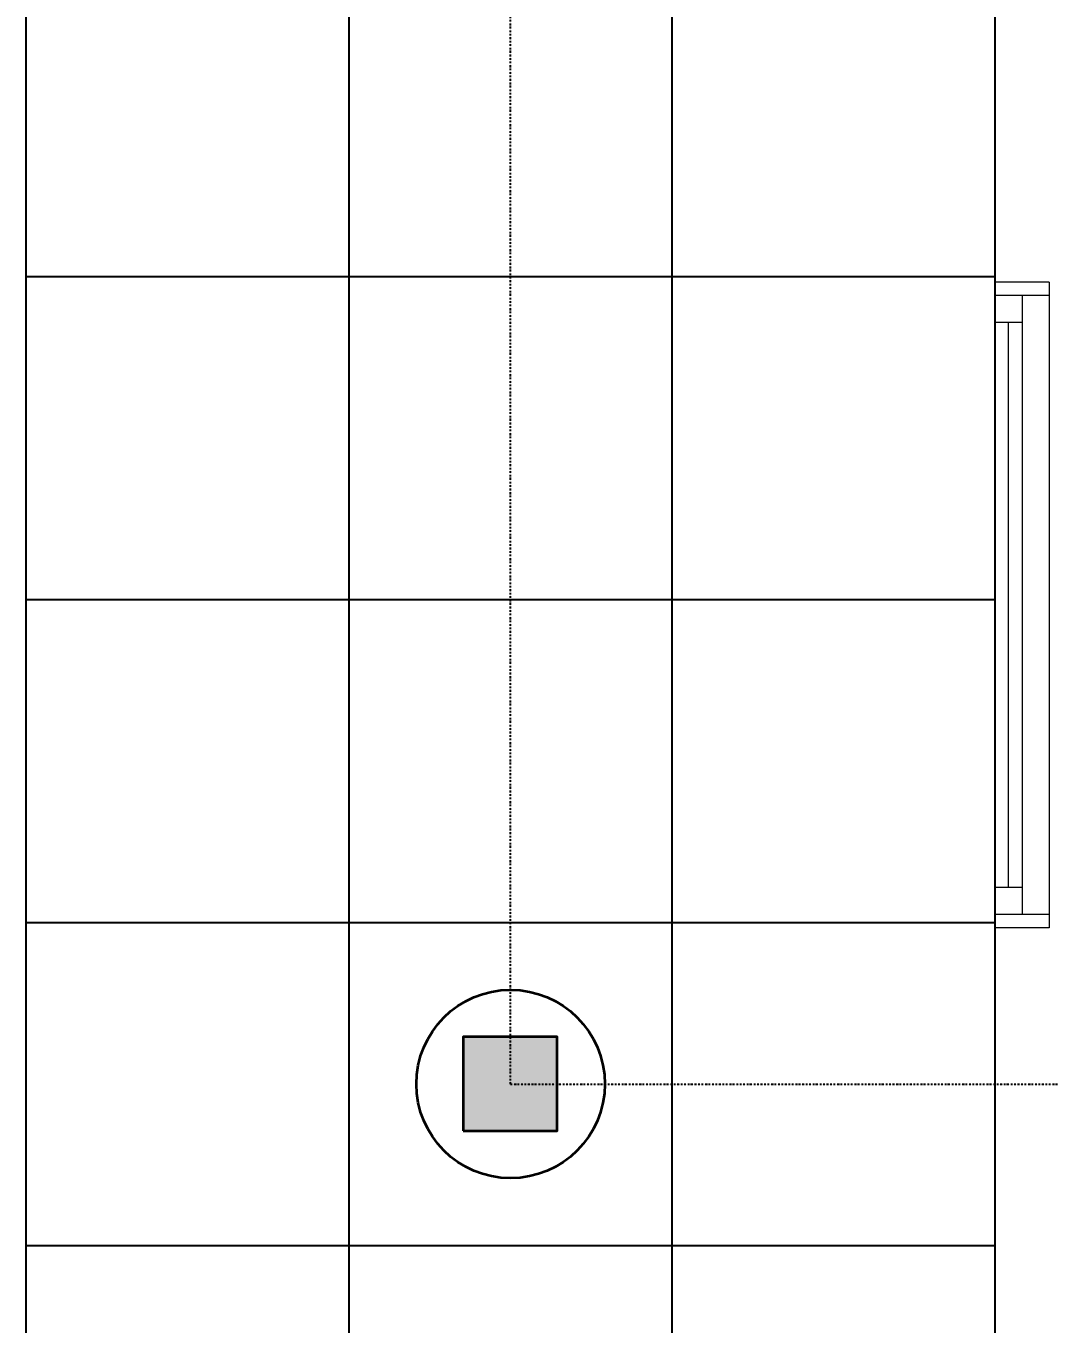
# Model space of a CAD drawing. Extents: x -12260 to 304645, y -29287 to 19916.
# Drawn here: x 23316 to 25216, y 1344 to 3756 of the extents above; entities that cross this region are included whole.
import ezdxf
from ezdxf import colors
from ezdxf.entities.mleader import LeaderData, LeaderLine
from ezdxf.math import Vec2, Vec3

# ---------------------------------------------------------------- set-up
doc = ezdxf.new("R2010")
doc.units = 0
doc.header["$LTSCALE"] = 0.25
doc.linetypes.add('DASHDOT', pattern=[25.4, 12.7, -6.35, 0, -6.35])
for name, color, linetype, lineweight in [('01-First Floor$0$Aluminum', 251, 'Continuous', 5), ('01-First Floor$0$Walls', 251, 'Continuous', 5), ('E-LITE-CLNG-CNDT', 6, 'DASHDOT', 35), ('T-DATA-TEXT', 2, 'Continuous', 25), ('T-INTC-CLNG @ 100', 33, 'Continuous', 35), ('T-INTC-DEVC-NUMB', 2, 'Continuous', 25), ('T-SOUN-CLNG-CNDT', 3, 'DASHDOT', 25)]:
    doc.layers.add(name, color=color, linetype=linetype, lineweight=lineweight)
doc.layers.add('01-First Floor$0$FALSE CEILING', color=251, linetype='Continuous')
doc.styles.add('DC_Elc_Romans', font='elc_romans.shx', dxfattribs={"width": 0.7})
doc.styles.add('DC_SIMPLEX', font='SIMPLEX.shx', dxfattribs={"width": 0.7})

# ---------------------------------------------------------------- blocks, each defined once
blk = doc.blocks.new('01-First Floor$0$A$C37be4daf')
at = {"layer": '01-First Floor$0$Aluminum'}
for p, q in [((1416, 598.2), (216, 598.2)), ((241, 498.2), (241, 598.2)), ((291, 548.2), (291, 598.2)), ((1341, 548.2), (1341, 598.2)), ((1391, 498.2), (1391, 598.2)), ((291, 573.2), (1341, 573.2)), ((1391, 548.2), (241, 548.2)), ((1416, 498.2), (216, 498.2))]:
    blk.add_line(p, q, dxfattribs=at)
at = {"layer": '01-First Floor$0$Walls'}
for p, q in [((216, 498.2), (216, 598.2)), ((1416, 498.2), (1416, 598.2))]:
    blk.add_line(p, q, dxfattribs=at)
blk = doc.blocks.new('01-First Floor')
at = {"layer": '01-First Floor$0$FALSE CEILING', "linetype": 'Continuous'}
for p, q in [((23915.6, -910), (23915.6, 8610)), ((24515.6, -910), (24515.6, 8610)), ((23315.6, 3290), (25115.6, 3290)), ((23315.6, 2690), (25115.6, 2690)), ((23315.6, 2090), (25115.6, 2090)), ((23315.6, 1490), (25115.6, 1490))]:
    blk.add_line(p, q, dxfattribs=at)
at = {"layer": '01-First Floor$0$FALSE CEILING'}
blk.add_lwpolyline([(23315.6, -910), (25115.6, -910), (25115.6, 8610), (23315.6, 8610)], close=True, dxfattribs=at)
at = {"layer": '01-First Floor$0$Walls'}
blk.add_line((25115.6, 1240), (25115.6, 3930), dxfattribs=at)
at = {"rotation": 90}
blk.add_blockref('01-First Floor$0$A$C37be4daf', (25713.8, 1864), dxfattribs=at)
blk = doc.blocks.new('DC_PA-CL-Speaker')
blk.add_hatch(color=256).paths.add_polyline_path([(-0.883, -0.87), (0.865, -0.87), (0.865, 0.878), (-0.883, 0.878)])
blk.add_lwpolyline([(-0.883, -0.87), (0.865, -0.87), (0.865, 0.878), (-0.883, 0.878)], close=True)
blk.add_circle((0, 0), 1.75)
at = {"layer": 'T-INTC-DEVC-NUMB', "style": 'DC_SIMPLEX', "width": 0.7}
blk.add_attdef('DC_CONTROL', (3.364, 2.471), '', height=2, rotation=360, dxfattribs=at)
blk = doc.blocks.new('DC_Arrow-ArrowEllipse')
at = {"color": 0}
blk.add_ellipse((0, 0), major_axis=(0.4, 0), ratio=0.4, dxfattribs=at)
at = {"color": 0, "ltscale": 0.5}
blk.add_solid([(-1.4, 0.167), (-0.4, 0), (-1.4, -0.167)], dxfattribs=at)

msp = doc.modelspace()

# ---------------------------------------------------------------- linework, layer by layer
at = {"layer": 'T-SOUN-CLNG-CNDT'}
msp.add_lwpolyline([(24215.6, 1790), (24215.6, 1790), (24215.6, 7190)], dxfattribs=at)
msp.add_lwpolyline([(24215.6, 1790), (33876, 1790, 0.414214), (33976, 1890), (33976, 3540)], format="xyb", dxfattribs=at)

# ---------------------------------------------------------------- block references
at = {"layer": 'E-LITE-CLNG-CNDT'}
msp.add_blockref('01-First Floor', (0, 0), dxfattribs=at)
at = {"layer": 'T-INTC-CLNG @ 100', "xscale": 100, "yscale": 100, "zscale": 100}
msp.add_blockref('DC_PA-CL-Speaker', (24215.6, 1790), dxfattribs=at)

# ---------------------------------------------------------------- leaders
at = {"layer": 'T-DATA-TEXT'}
ml = msp.add_multileader_mtext('Standard', dxfattribs=at)
ml.set_content('LINE 10 TO SOUND RACK\\PIN DATA ROOM  ', color=256, style='DC_Elc_Romans')
ml.set_leader_properties(color=45)
ml.set_arrow_properties(name='DC_Arrow-ArrowEllipse')
ml.build(insert=Vec2(0, 0))
ml.multileader.update_dxf_attribs({"dogleg_length": 2, "arrow_head_size": 200, "scale": 100})
ctx = ml.context
ctx.base_point, ctx.scale, ctx.char_height, ctx.arrow_head_size, ctx.landing_gap_size, ctx.plane_origin = Vec3(15806.7, 1403.9), 100, 200, 200, 200, Vec3(24739.4, 5429)
notes = []
notes.append((ctx, [(0, (1, 1, 0), (15606.7, 1403.9), (1, 0), 200, [(0, [(14471.1, 290)], 0, [])])]))
ctx.mtext.insert, ctx.mtext.width, ctx.mtext.flow_direction = Vec3(16006.7, 1503.9), 2820.295, 5
for ctx, leaders in notes:
    for number, flags, end, landing, length, lines in leaders:
        leader = LeaderData()
        leader.index, (leader.has_last_leader_line, leader.has_dogleg_vector, leader.attachment_direction) = number, flags
        leader.last_leader_point, leader.dogleg_vector, leader.dogleg_length = Vec3(end), Vec3(landing), length
        for number, points, colour, breaks in lines:
            line = LeaderLine()
            line.index, line.vertices, line.color, line.breaks = number, Vec3.list(points), colors.encode_raw_color(colour), breaks
            leader.lines.append(line)
        ctx.leaders.append(leader)

doc.saveas('drawing.dxf')
